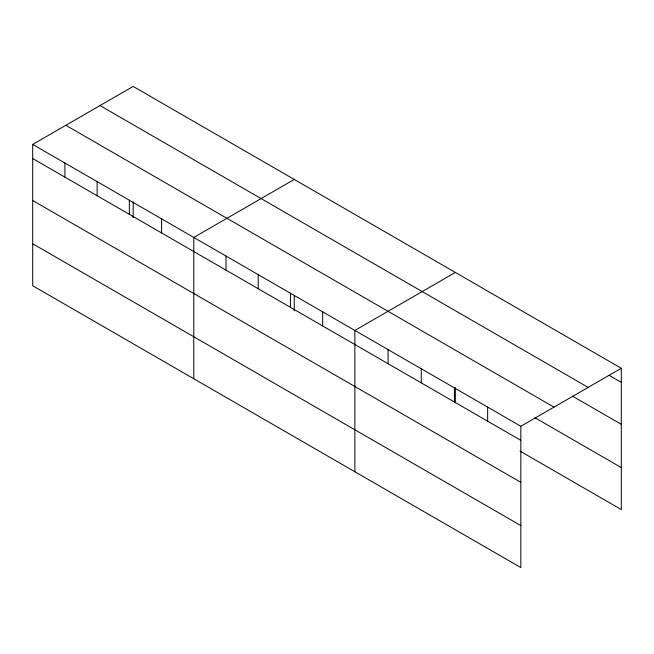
<?xml version="1.0" encoding="UTF-8"?>
<svg xmlns="http://www.w3.org/2000/svg" width="654" height="654" viewBox="0 0 654 654"><rect width="100%" height="100%" fill="white"/><g stroke="black" fill="none" stroke-linecap="round" stroke-linejoin="round"><path stroke-width="0.98" d="M32.7 144.436L520.837 426.261L520.837 567.566L32.7 285.741L32.7 144.436L133.163 86.434L621.3 368.259L621.3 509.564L519.971 451.064M294.251 179.441L193.788 237.443L193.788 378.74M455.331 272.44L354.869 330.442L354.869 471.747M520.837 426.261L621.3 368.259M609.07 375.29L621.3 382.353M100.013 105.58L588.15 387.397M572.381 396.087L621.3 424.332M65.85 125.298L553.987 407.123M534.825 417.653L621.3 467.585M32.7 158.53L520.837 440.355M32.7 200.508L520.837 482.333M32.7 243.762L520.837 525.587M487.647 407.099L487.647 421.192M455.331 387.757L455.331 402.75M454.448 387.936L454.448 402.03M421.258 368.766L421.258 382.86M388.067 349.604L388.067 363.698M322.651 311.844L322.651 325.937M294.251 295.755L294.251 310.748M290.433 293.237L290.433 307.331M258.216 274.639L258.216 288.733M225.998 256.041L225.998 270.135M161.571 218.837L161.571 232.93M133.163 201.751L133.163 217.741M129.353 200.238L129.353 214.332M97.135 181.64L97.135 195.734M64.918 163.042L64.918 177.128"/></g></svg>
